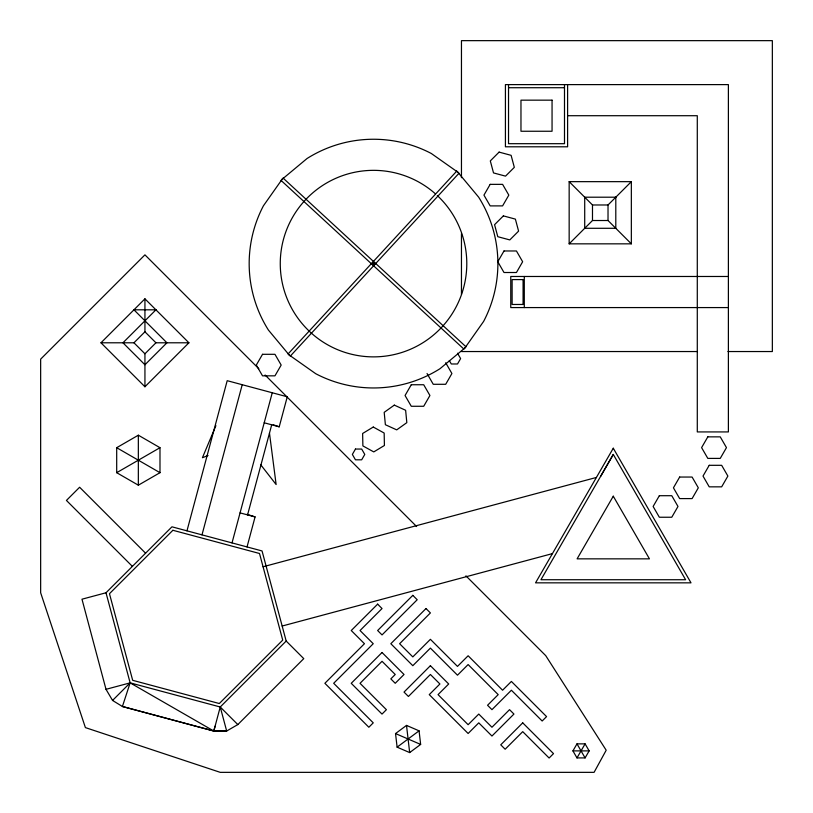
<?xml version="1.0" encoding="UTF-8"?>
<svg xmlns="http://www.w3.org/2000/svg" width="813" height="813" viewBox="0 0 813 813"><rect width="100%" height="100%" fill="white"/><g stroke="black" fill="none" stroke-linecap="round" stroke-linejoin="round"><path stroke-width="1.22" d="M215.079 726.222L213.799 731.019L122.417 706.497L112.56 700.44L106.005 689.322L81.981 599.201L106.005 592.768L171.96 526.814L262.05 550.95L286.186 641.04L303.767 658.632L237.823 724.576L226.675 731.019L213.799 731.019L130.141 682.859L106.005 689.322M186.97 530.838L227.203 380.687L287.263 396.785L279.215 426.815L264.205 422.79M201.99 534.863L242.223 384.712M232.02 542.911L272.253 392.76M247.569 514.893L271.705 424.803M247.03 546.936L255.079 516.905L247.03 514.314M286.186 641.04L220.232 706.995L213.799 731.019L122.417 706.497L130.141 682.859L106.005 592.768M215.902 425.677L202.417 457.729L208.037 455.534M613.276 454.447L540.94 579.73L685.613 579.73L613.276 454.447L600.644 476.316M572.931 750.887L576.986 743.865L585.096 743.865L589.151 750.887L585.096 757.909L576.986 757.909L572.931 750.887L589.151 750.887M576.986 757.909L585.096 743.865M372.476 264.753L374.58 262.467M100.975 342.791L144.938 298.828L188.911 342.791L144.938 386.754L100.975 342.791L133.952 342.791L144.938 331.795L144.938 298.828M144.938 386.754L144.938 353.787L155.933 342.791L188.911 342.791M112.56 700.44L130.141 682.859L220.232 706.995L237.823 724.576M569.161 243.839L592.484 220.516L608.022 220.516L631.345 243.839L631.345 181.655L569.161 181.655L569.161 243.839L631.345 243.839M608.022 220.516L608.022 204.978L631.345 181.655M395.535 733.57L406.51 725.409L419.071 730.836L420.646 744.423L409.671 752.584L397.11 747.157L395.535 733.57L420.646 744.423M397.11 747.157L419.071 730.836M116.696 447.699L138.342 435.199L159.988 447.699L159.988 472.688L138.342 485.188L116.696 472.688L116.696 447.699L159.988 472.688M116.696 472.688L159.988 447.699M263.066 566.773L596.396 477.455M282.162 626.03L552.434 553.612M508.532 87.723L564.496 87.723M567.606 115.71L697.29 115.71L697.29 431.927L728.387 431.927L728.387 84.613L505.422 84.613L505.422 146.797L567.606 146.797L567.606 84.613M569.161 181.655L592.484 204.978L608.022 204.978M728.387 276.481L510.757 276.481L510.757 307.578L728.387 307.578M523.491 279.591L512.119 279.591L512.119 304.469L523.491 304.469M461.459 351.541L697.483 351.541M727.94 351.541L772.35 351.541L772.35 40.65L461.459 40.65L461.459 177.691M213.799 730.897L226.675 731.019L220.232 706.995M240.059 512.881L255.079 516.905M273.32 424.803L279.215 426.815M372.384 262.558L374.671 264.662M258.808 368.726L144.938 254.855L40.65 359.143L40.65 592.768L85.395 727.605L220.232 772.35L594.079 772.35L606.193 750.226L545.736 655.654L465.93 575.848M265.089 375.006L416.622 526.539M144.938 331.795L155.933 342.791M133.952 342.791L144.938 353.787M145.578 553.196L79.623 487.241L66.432 500.432L132.387 566.387M260.668 464.701L276.125 484.528L269.489 433.258M457.516 353.208L460.625 358.594L457.516 363.98L451.296 363.98L449.325 360.566M445.697 362.75L451.906 373.523L445.697 384.295L433.258 384.295L427.038 373.523M576.986 743.865L585.096 757.909M406.51 725.409L409.671 752.584M592.484 204.978L592.484 220.516M564.496 84.613L564.496 143.688L508.532 143.688L508.532 84.613M524.294 276.481L524.294 307.578M523.084 279.591L523.084 304.469M461.459 233.534L461.459 294.438M138.342 435.199L138.342 485.188M437.292 195.547A93.271 93.271 0 0 1 401.358 352.629A93.271 93.271 0 0 1 282.345 244.002A93.271 93.271 0 0 1 435.494 193.901M262.518 354.305L256.308 365.067L262.518 375.84L274.957 375.84L281.176 365.067L274.957 354.305L262.518 354.305M490.168 184.358L483.948 195.12L490.168 205.892L502.597 205.892L508.816 195.12L502.597 184.358L490.168 184.358M355.464 449.05L352.354 454.426L355.464 459.812L361.673 459.812L364.783 454.426L361.673 449.05L355.464 449.05M411.276 384.742L405.057 395.504L411.276 406.276L423.705 406.276L429.925 395.504L423.705 384.742L411.276 384.742M503.999 250.973L497.78 261.735L503.999 272.507L516.438 272.507L522.647 261.735L516.438 250.973L503.999 250.973M613.276 448.227L535.554 582.84L690.999 582.84L613.276 448.227M613.276 496.204L577.108 558.846L649.445 558.846L613.276 496.204M659.343 495.706L653.124 506.469L659.343 517.241L671.772 517.241L677.991 506.469L671.772 495.706L659.343 495.706M679.658 477.048L673.438 487.82L679.658 498.593L692.097 498.593L698.316 487.82L692.097 477.048L679.658 477.048M707.818 436.855L701.599 447.628L707.818 458.4L720.247 458.4L726.466 447.628L720.247 436.855L707.818 436.855M709.221 465.31L703.011 476.072L709.221 486.845L721.659 486.845L727.879 476.072L721.659 465.31L709.221 465.31M282.121 179.287L263.412 205.821A124.359 124.359 0 0 0 268.422 330.068L289.204 355.007L315.739 373.716A124.359 124.359 0 0 0 439.985 368.716L464.924 347.934L483.633 321.399A124.359 124.359 0 0 0 478.633 197.142L457.851 172.204L431.317 153.494A124.359 124.359 0 0 0 307.06 158.505L282.121 179.287M283.178 178.149L281.064 180.425L463.877 349.072L465.981 346.785L283.178 178.149M456.703 171.147L288.066 353.96L290.343 356.064L458.989 173.26L456.703 171.147M155.933 309.814L122.956 342.791L144.938 364.773L166.919 342.791L133.952 309.814L155.933 309.814M499.101 152.112L490.31 160.913L493.521 172.925L505.534 176.136L514.324 167.346L511.113 155.334L499.101 152.112M172.884 530.279L109.47 593.693L132.682 680.318L219.307 703.53L282.721 640.116L259.51 553.49L172.884 530.279M503.369 215.892L494.568 224.693L497.79 236.705L509.802 239.916L518.592 231.126L515.381 219.114L503.369 215.892M377.639 604.14L351.257 630.522L364.448 643.713L324.885 683.286L368.848 727.249L373.248 722.848L333.676 683.286L373.238 643.713L360.047 630.522L382.029 608.541L377.639 604.14M412.811 595.35L377.639 630.522L382.039 634.923L417.211 599.74L412.811 595.35M382.039 652.504L351.236 683.306L382.008 714.088L386.409 709.688L360.027 683.306L382.039 661.294L395.23 674.485L390.829 678.885L395.23 683.286L404.02 674.485L382.039 652.504M426.002 608.541L390.829 643.713L412.811 665.695L430.402 648.103L457.485 675.197L468.125 664.556L498.196 694.627L487.556 705.267L491.956 709.658L511.387 690.227L542.159 721.009L546.56 716.609L511.387 681.436L502.586 690.227L468.125 655.766L457.485 666.406L430.402 639.313L412.811 656.904L399.62 643.713L430.402 612.931L426.002 608.541M430.402 665.695L404.02 692.076L408.421 696.467L430.402 674.485L439.904 683.987L429.264 694.627L468.125 733.489L478.766 722.848L491.956 736.039L513.938 714.058L509.538 709.658L491.956 727.249L478.766 714.058L468.125 724.698L438.055 694.627L448.695 683.987L430.402 665.695M522.729 722.848L500.747 744.83L505.147 749.23L522.729 731.649L549.11 758.021L553.511 753.631L522.729 722.848M394.315 405.118L384.193 412.343L385.382 424.721L396.703 429.874L406.825 422.648L405.626 410.27L394.315 405.118M373.269 427.038L362.628 433.481L362.883 445.91L373.777 451.906L384.417 445.473L384.163 433.034L373.269 427.038M552.057 100.162L520.97 100.162L520.97 131.249L552.057 131.249L552.057 100.162M615.797 197.203L584.71 197.203L584.71 228.29L615.797 228.29L615.797 197.203"/></g></svg>
